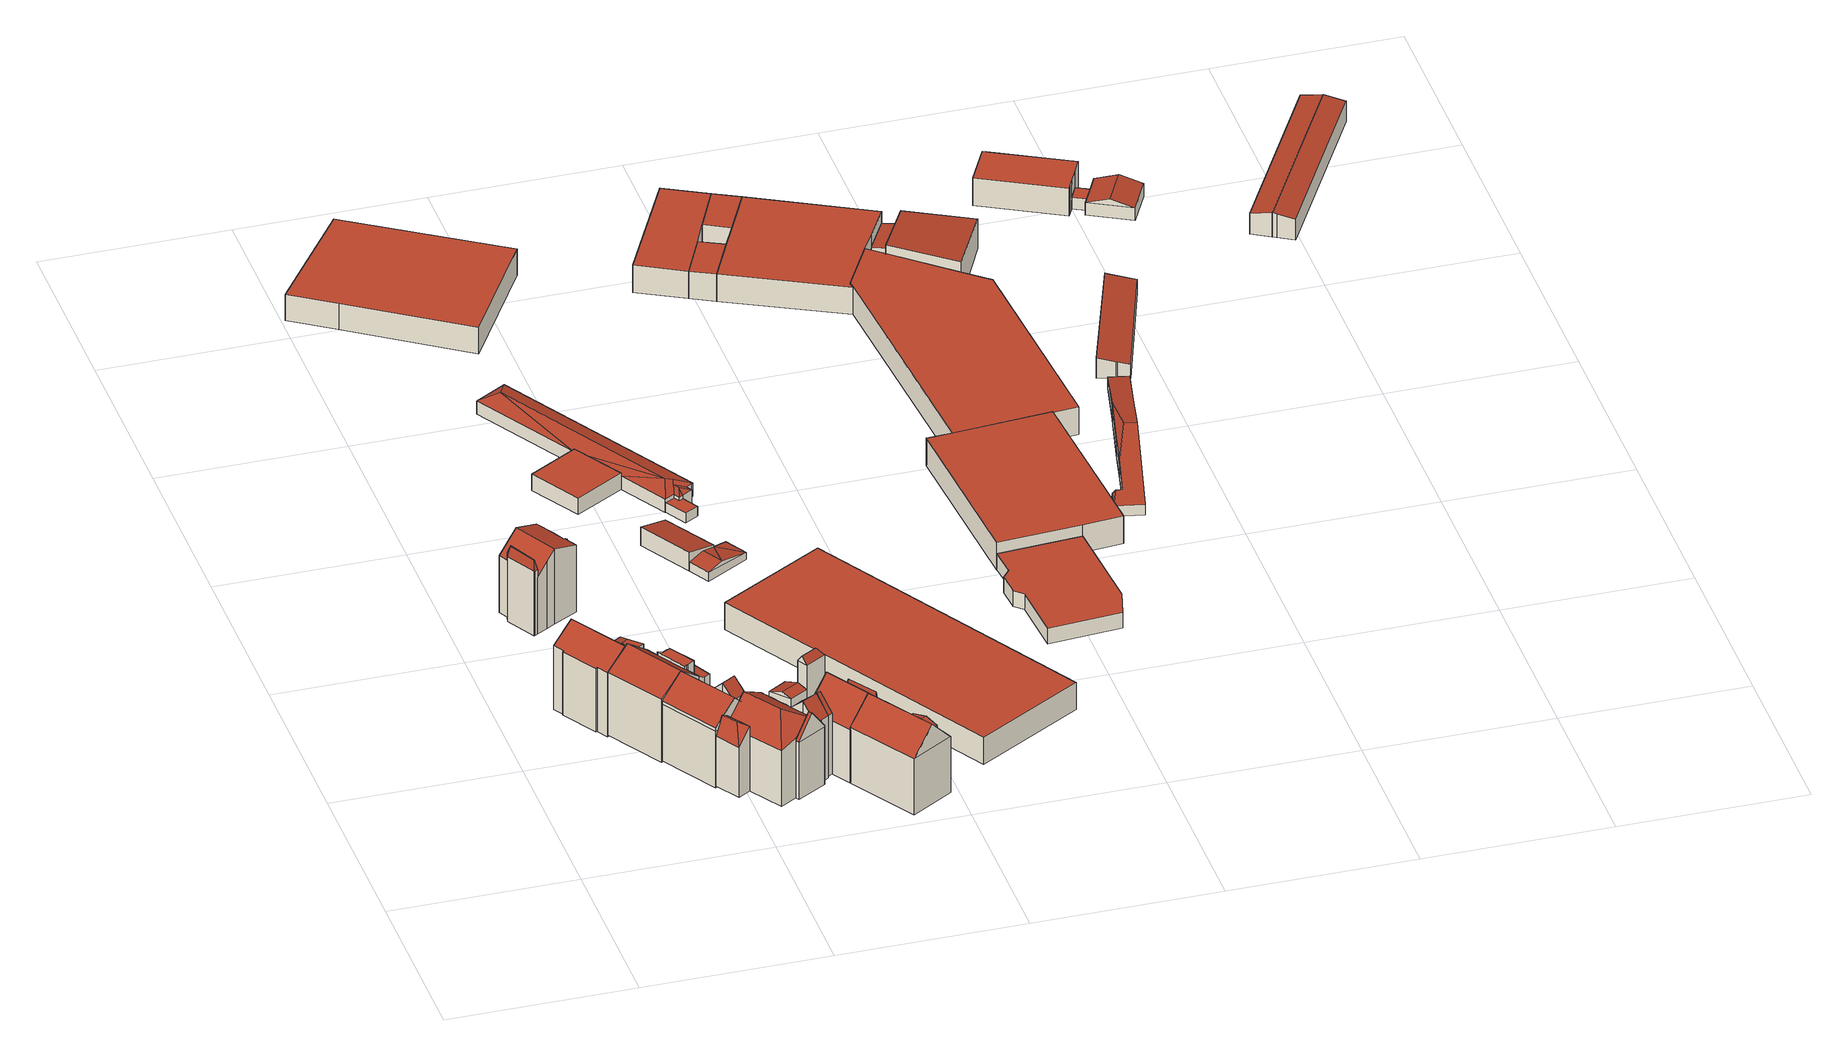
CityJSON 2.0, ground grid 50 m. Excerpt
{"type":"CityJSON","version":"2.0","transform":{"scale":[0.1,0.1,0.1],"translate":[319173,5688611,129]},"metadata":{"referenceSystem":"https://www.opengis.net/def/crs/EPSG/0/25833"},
"CityObjects":{
"building1":{"type":"Building","attributes":{"Gemeindeschluessel":14713000,"Geometrietyp2DReferenz":"3000","function":"31001_9998","roofType":"9999"},"children":["building1-1","building1-2"]},
"building1-1":{"type":"BuildingPart","attributes":{"Dachtyp_tdc":"tdcGableRoof","Dachneigung":43.99,"QualitaetDacherkennung":48,"Geometrietyp2DReferenz":"3000","roofType":"3100","measuredHeight":23.43},"parents":["building1"],"geometry":[{"type":"MultiSurface","lod":"2","boundaries":[[[0,1,2,3]],[[1,4,5,2]],[[4,6,7,5]],[[6,8,9,7]],[[8,10,11,9]],[[10,12,13,11]],[[12,14,15,13]],[[14,16,17,15]],[[16,18,19,17]],[[18,20,21,19]],[[20,22,23,21]],[[22,24,25,23]],[[24,26,27,25]],[[26,28,29,27]],[[28,30,31,29]],[[30,32,33,34,31]],[[26,24,22,20,18,16,14,12]],[[12,10,8,6,4,1,0,35,36,37,32,30,28,26]],[[34,38,39,3,2,5,7,9,11,13,15,17,19,21,23,25,27,29,31]],[[37,33,32]],[[36,38,34,33,37]],[[35,39,38,36]],[[0,3,39,35]]],"semantics":{"surfaces":[{"type":"WallSurface"},{"type":"RoofSurface"},{"type":"GroundSurface"},{"type":"ClosureSurface"}],"values":[0,0,0,0,0,0,0,0,0,0,0,0,0,0,0,0,1,1,2,0,3,3,3]}}]},
"building1-2":{"type":"BuildingPart","attributes":{"Dachtyp_tdc":"tdcHipAndGableRoof","Dachneigung":27.38,"QualitaetDacherkennung":12,"Geometrietyp2DReferenz":"3000","roofType":"5000","measuredHeight":17.69},"parents":["building1"],"geometry":[{"type":"MultiSurface","lod":"2","boundaries":[[[33,40,41,34]],[[40,42,43,41]],[[42,44,45,43]],[[44,46,47,45]],[[46,48,0,3,47]],[[46,44,49]],[[44,42,40,33,37,50,49]],[[50,51,48,46,49]],[[38,34,41,43,45,47,3,39]],[[37,36,50]],[[33,34,38,36,37]],[[35,0,48,51]],[[35,39,3,0]],[[36,35,51,50]],[[38,39,35,36]]],"semantics":{"surfaces":[{"type":"WallSurface"},{"type":"RoofSurface"},{"type":"GroundSurface"},{"type":"ClosureSurface"}],"values":[0,0,0,0,0,1,1,1,2,0,3,0,3,0,3]}}]},
"building2":{"type":"Building","attributes":{"Gemeindeschluessel":14713000,"Geometrietyp2DReferenz":"3000","function":"31001_9998","roofType":"9999"},"children":["building2-1","building2-2"]},
"building2-1":{"type":"BuildingPart","attributes":{"Dachtyp_tdc":"tdcPolyFlatRoof","Dachneigung":0,"QualitaetDacherkennung":78,"Geometrietyp2DReferenz":"3000","roofType":"1000","measuredHeight":19.48},"parents":["building2"],"geometry":[{"type":"MultiSurface","lod":"2","boundaries":[[[52,53,54,55,56]],[[53,57,58,54]],[[57,59,60,58]],[[59,61,62,60]],[[61,63,64,62]],[[63,65,66,64]],[[65,67,66]],[[68,65,63,61,59,57,53,52]],[[55,54,58,60,62,64,66,69]],[[70,67,65,68]],[[70,69,66,67]],[[56,70,68,52]],[[56,55,69,70]]],"semantics":{"surfaces":[{"type":"WallSurface"},{"type":"RoofSurface"},{"type":"GroundSurface"},{"type":"ClosureSurface"}],"values":[0,0,0,0,0,0,0,1,2,0,3,0,3]}}]},
"building2-2":{"type":"BuildingPart","attributes":{"Dachtyp_tdc":"tdcGableRoof","Dachneigung":35.49,"QualitaetDacherkennung":54,"Geometrietyp2DReferenz":"3000","roofType":"3100","measuredHeight":23.58},"parents":["building2"],"geometry":[{"type":"MultiSurface","lod":"2","boundaries":[[[71,56,55,72]],[[67,73,74,66]],[[73,75,76,74]],[[75,77,78,76]],[[77,79,80,78]],[[79,81,82,80]],[[81,83,84,82]],[[83,85,86,84]],[[85,87,88,86]],[[87,89,90,88]],[[89,91,92,90]],[[91,93,94,92]],[[93,95,96,94]],[[95,97,98,96]],[[97,71,72,98]],[[93,91,89,87]],[[87,85,83,81,79,77,75,73,67,70,56,71,97,95,93]],[[72,55,69,66,74,76,78,80,82,84,86,88,90,92,94,96,98]],[[69,55,56,70]],[[67,66,69,70]]],"semantics":{"surfaces":[{"type":"WallSurface"},{"type":"RoofSurface"},{"type":"GroundSurface"},{"type":"ClosureSurface"}],"values":[0,0,0,0,0,0,0,0,0,0,0,0,0,0,0,1,1,2,3,3]}}]},
"building3":{"type":"Building","attributes":{"Gemeindeschluessel":14713000,"Geometrietyp2DReferenz":"3000","function":"31001_9998","roofType":"9999"},"children":["building3-1","building3-2"]},
"building3-1":{"type":"BuildingPart","attributes":{"Dachtyp_tdc":"tdcGableRoof","Dachneigung":45.52,"QualitaetDacherkennung":81,"Geometrietyp2DReferenz":"3000","roofType":"3100","measuredHeight":19.75},"parents":["building3"],"geometry":[{"type":"MultiSurface","lod":"2","boundaries":[[[99,100,101,102]],[[100,103,104,101]],[[103,105,106,104]],[[105,107,108,106]],[[109,110,111,112]],[[110,99,102,111]],[[113,114,107,105,103,100]],[[100,99,110,109,115,113]],[[102,101,104,106,108,116,112,111]],[[117,114,113]],[[116,108,107,114,117]],[[115,117,113]],[[116,117,115,109,112]]],"semantics":{"surfaces":[{"type":"WallSurface"},{"type":"RoofSurface"},{"type":"GroundSurface"},{"type":"ClosureSurface"}],"values":[0,0,0,0,0,0,1,1,2,0,3,0,3]}}]},
"building3-2":{"type":"BuildingPart","attributes":{"Dachtyp_tdc":"tdcGableRoof","Dachneigung":43.58,"QualitaetDacherkennung":49,"Geometrietyp2DReferenz":"3000","roofType":"3100","measuredHeight":23.09},"parents":["building3"],"geometry":[{"type":"MultiSurface","lod":"2","boundaries":[[[118,119,120,121]],[[119,122,123,120]],[[122,124,112,123]],[[124,109,112]],[[125,108,107]],[[125,126,127,108]],[[126,128,129,127]],[[128,130,131,129]],[[130,132,133,131]],[[132,118,121,133]],[[134,135,136,137]],[[124,122,119,136,135,130,128,126,125]],[[124,125,114,117,115]],[[118,137,136,119]],[[132,134,137,118]],[[130,135,134,132]],[[121,120,123,112,116,108,127,129,131,133]],[[115,109,124]],[[107,114,125]],[[108,116,117,114,107]],[[116,112,109,115,117]]],"semantics":{"surfaces":[{"type":"WallSurface"},{"type":"RoofSurface"},{"type":"GroundSurface"},{"type":"ClosureSurface"}],"values":[0,0,0,0,0,0,0,0,0,0,1,1,0,0,0,0,2,0,0,3,3]}}]},
"building4":{"type":"Building","attributes":{"Gemeindeschluessel":14713000,"Geometrietyp2DReferenz":"3000","function":"31001_9998","roofType":"9999"},"children":["building4-1","building4-2","building4-3"]},
"building4-1":{"type":"BuildingPart","attributes":{"Dachtyp_tdc":"tdcGableRoof","Dachneigung":42.56,"QualitaetDacherkennung":24,"Geometrietyp2DReferenz":"3000","roofType":"3100","measuredHeight":22.21},"parents":["building4"],"geometry":[{"type":"MultiSurface","lod":"2","boundaries":[[[138,139,140,141]],[[139,142,143,140]],[[142,144,145,146,143]],[[147,148,149,150,151]],[[148,152,153,149]],[[152,154,155,153]],[[154,156,157,155]],[[156,158,159,157]],[[158,160,161,159]],[[160,162,163,161]],[[162,164,165,163]],[[160,158,156,154,152,148,147,144,142]],[[142,139,138,164,162,160]],[[141,140,143,146,166,150,149,153,155,157,159,161,163,165]],[[147,151,167,145,144]],[[167,166,146,145]],[[151,150,166,167]],[[141,165,164,138]]],"semantics":{"surfaces":[{"type":"WallSurface"},{"type":"RoofSurface"},{"type":"GroundSurface"},{"type":"ClosureSurface"}],"values":[0,0,0,0,0,0,0,0,0,0,0,1,1,2,0,3,3,3]}}]},
"building4-2":{"type":"BuildingPart","attributes":{"Dachtyp_tdc":"tdcFreeFormRoof","Dachneigung":79.11,"QualitaetDacherkennung":27,"Geometrietyp2DReferenz":"3000","roofType":"5000","measuredHeight":22.03},"parents":["building4"],"geometry":[{"type":"MultiSurface","lod":"2","boundaries":[[[168,169,170,165,164]],[[169,171,172,170]],[[171,173,174,172]],[[173,175,138,141,174]],[[171,169,168,176]],[[168,175,177,176]],[[175,173,177]],[[173,171,176,177]],[[165,170,172,174,141]],[[168,164,138,175]],[[164,165,141,138]]],"semantics":{"surfaces":[{"type":"WallSurface"},{"type":"RoofSurface"},{"type":"GroundSurface"},{"type":"ClosureSurface"}],"values":[0,0,0,0,1,1,1,1,2,0,3]}}]},
"building4-3":{"type":"BuildingPart","attributes":{"Dachtyp_tdc":"tdcFreeFormRoof","Dachneigung":19.41,"QualitaetDacherkennung":26,"Geometrietyp2DReferenz":"3000","roofType":"5000","measuredHeight":16.64},"parents":["building4"],"geometry":[{"type":"MultiSurface","lod":"2","boundaries":[[[145,178,179,146]],[[178,180,181,179]],[[180,182,183,181]],[[182,184,185,183]],[[184,186,187,185]],[[186,188,189,187]],[[188,190,191,189]],[[190,192,193,191]],[[192,151,150,193]],[[190,188,186,184,182,194]],[[182,180,178,145,167,194]],[[167,151,192,190,194]],[[166,146,179,181,183,185,187,189,191,193,150]],[[145,146,166,167]],[[166,150,151,167]]],"semantics":{"surfaces":[{"type":"WallSurface"},{"type":"RoofSurface"},{"type":"GroundSurface"},{"type":"ClosureSurface"}],"values":[0,0,0,0,0,0,0,0,0,1,1,1,2,3,3]}}]},
"building5":{"type":"Building","attributes":{"Gemeindeschluessel":14713000,"Geometrietyp2DReferenz":"3000","function":"31001_9998","roofType":"9999"},"children":["building5-1","building5-2","building5-3","building5-4"]},
"building5-1":{"type":"BuildingPart","attributes":{"Dachtyp_tdc":"tdcGableRoof","Dachneigung":41.04,"QualitaetDacherkennung":56,"Geometrietyp2DReferenz":"3000","roofType":"3100","measuredHeight":23.08},"parents":["building5"],"geometry":[{"type":"MultiSurface","lod":"2","boundaries":[[[195,196,197,198]],[[196,199,200,197]],[[199,201,202,200]],[[201,203,204,202]],[[203,205,206,204]],[[205,207,208,206]],[[207,209,210,211,208]],[[205,203,201,199,196,195,212,213]],[[213,214,215,216,217,209,207,205]],[[218,219,198,197,200,202,204,206,208,211]],[[216,220,217]],[[218,211,210,221]],[[221,210,220,216,215]],[[222,214,213]],[[219,218,221,215,214,222]],[[212,222,213]],[[219,222,212,195,198]],[[210,209,217,220]]],"semantics":{"surfaces":[{"type":"WallSurface"},{"type":"RoofSurface"},{"type":"GroundSurface"},{"type":"ClosureSurface"}],"values":[0,0,0,0,0,0,0,1,1,2,0,3,3,0,3,0,3,0]}}]},
"building5-2":{"type":"BuildingPart","attributes":{"Dachtyp_tdc":"tdcHipAndGableRoof","Dachneigung":65.69,"QualitaetDacherkennung":28,"Geometrietyp2DReferenz":"3000","roofType":"5000","measuredHeight":19.95},"parents":["building5"],"geometry":[{"type":"MultiSurface","lod":"2","boundaries":[[[223,224,225,226,227]],[[224,228,229,225]],[[228,230,231,232,229]],[[224,223,233]],[[230,228,234]],[[223,230,234,233]],[[228,224,233,234]],[[232,226,225,229]],[[223,227,231,230]],[[227,226,232,231]]],"semantics":{"surfaces":[{"type":"WallSurface"},{"type":"RoofSurface"},{"type":"GroundSurface"},{"type":"ClosureSurface"}],"values":[0,0,0,1,0,1,1,2,0,3]}}]},
"building5-3":{"type":"BuildingPart","attributes":{"Dachtyp_tdc":"tdcGableRoof","Dachneigung":52.5,"QualitaetDacherkennung":34,"Geometrietyp2DReferenz":"3000","roofType":"3100","measuredHeight":23.21},"parents":["building5"],"geometry":[{"type":"MultiSurface","lod":"2","boundaries":[[[210,235,236,211]],[[235,237,238,236]],[[237,239,240,238]],[[241,220,216,242,243,244]],[[239,245,243,242,246,247]],[[237,245,239]],[[235,244,243,245,237]],[[210,241,244,235]],[[220,241,210]],[[236,238,240,248,218,211]],[[247,248,240,239]],[[211,218,221,210]],[[218,248,247,221]],[[242,216,215,249,246]],[[215,216,220,210,221]],[[246,249,215,221,247]]],"semantics":{"surfaces":[{"type":"WallSurface"},{"type":"RoofSurface"},{"type":"GroundSurface"},{"type":"ClosureSurface"}],"values":[0,0,0,1,1,0,0,0,0,2,3,3,3,0,3,3]}}]},
"building5-4":{"type":"BuildingPart","attributes":{"Dachtyp_tdc":"tdcHipAndGableRoof","Dachneigung":47.43,"QualitaetDacherkennung":35,"Geometrietyp2DReferenz":"3000","roofType":"5000","measuredHeight":23.02},"parents":["building5"],"geometry":[{"type":"MultiSurface","lod":"2","boundaries":[[[250,251,252,253]],[[251,254,255,252]],[[254,256,257,255]],[[256,258,259,257]],[[258,260,261,259]],[[260,262,263,261]],[[262,264,265,263]],[[264,266,267,265]],[[266,268,195,198,267]],[[269,270,271,240,239]],[[270,227,226,271]],[[231,250,253,232]],[[270,269,272,246,249,273]],[[249,214,222,212,268,266,264,262,260,258,256,254,251,250,273]],[[250,231,227,270,273]],[[253,252,255,257,259,261,263,265,267,198,219,218,248,240,271,226,232]],[[212,195,268]],[[215,214,249]],[[218,219,222,214,215,221]],[[219,198,195,212,222]],[[272,247,246]],[[218,221,247,248]],[[247,221,215,249,246]],[[269,239,247,272]],[[239,240,248,247]],[[231,232,226,227]]],"semantics":{"surfaces":[{"type":"WallSurface"},{"type":"RoofSurface"},{"type":"GroundSurface"},{"type":"ClosureSurface"}],"values":[0,0,0,0,0,0,0,0,0,0,0,0,1,1,1,2,0,0,3,3,0,3,3,0,3,3]}}]},
"building6":{"type":"Building","attributes":{"Dachtyp_tdc":"tdcPolyFlatRoof","Gemeindeschluessel":14713000,"Dachneigung":4.61,"QualitaetDacherkennung":59,"Geometrietyp2DReferenz":"3000","function":"31001_9998","roofType":"2100","measuredHeight":6.13},"geometry":[{"type":"MultiSurface","lod":"2","boundaries":[[[274,275,276,277]],[[275,278,279,276]],[[278,280,281,279]],[[280,282,283,281]],[[282,284,285,283]],[[284,274,277,285]],[[284,282,280,278,275,274]],[[277,276,279,281,283,285]]],"semantics":{"surfaces":[{"type":"WallSurface"},{"type":"RoofSurface"},{"type":"GroundSurface"}],"values":[0,0,0,0,0,0,1,2]}}]},
"building7":{"type":"Building","attributes":{"Gemeindeschluessel":14713000,"Geometrietyp2DReferenz":"3000","function":"31001_9998","roofType":"9999"},"children":["building7-1","building7-2","building7-3"]},
"building7-1":{"type":"BuildingPart","attributes":{"Dachtyp_tdc":"tdcGableRoof","Dachneigung":49.04,"QualitaetDacherkennung":65,"Geometrietyp2DReferenz":"3000","roofType":"3100","measuredHeight":22.67},"parents":["building7"],"geometry":[{"type":"MultiSurface","lod":"2","boundaries":[[[207,286,287,288]],[[286,289,290,287]],[[289,291,292,293,290]],[[294,207,288,295,296]],[[294,297,298,207]],[[297,291,289,286,298]],[[291,297,294]],[[207,298,286]],[[288,287,290,293,295]],[[294,296,292,291]],[[296,295,293,292]]],"semantics":{"surfaces":[{"type":"WallSurface"},{"type":"RoofSurface"},{"type":"GroundSurface"},{"type":"ClosureSurface"}],"values":[0,0,0,0,1,1,0,0,2,0,3]}}]},
"building7-2":{"type":"BuildingPart","attributes":{"Dachtyp_tdc":"tdcFreeFormRoof","Dachneigung":83.27,"QualitaetDacherkennung":39,"Geometrietyp2DReferenz":"3000","roofType":"5000","measuredHeight":17.72},"parents":["building7"],"geometry":[{"type":"MultiSurface","lod":"2","boundaries":[[[299,300,301,302]],[[303,304,305,306]],[[303,307,308,304]],[[307,309,310,308]],[[309,299,302,310]],[[311,306,300,312,313]],[[312,300,299]],[[299,309,314,303,313,312]],[[303,311,313]],[[303,314,307]],[[307,314,309]],[[306,311,303]],[[302,301,305,304,308,310]],[[306,305,301,300]]],"semantics":{"surfaces":[{"type":"WallSurface"},{"type":"RoofSurface"},{"type":"GroundSurface"},{"type":"ClosureSurface"}],"values":[0,0,0,0,0,1,1,1,1,0,0,0,2,3]}}]},
"building7-3":{"type":"BuildingPart","attributes":{"Dachtyp_tdc":"tdcGableRoof","Dachneigung":48.58,"QualitaetDacherkennung":57,"Geometrietyp2DReferenz":"3000","roofType":"3100","measuredHeight":23.25},"parents":["building7"],"geometry":[{"type":"MultiSurface","lod":"2","boundaries":[[[315,316,317,318]],[[316,319,320,317]],[[319,321,322,320]],[[321,323,324,322]],[[323,306,305,324]],[[300,325,326,301]],[[325,327,328,326]],[[327,329,330,328]],[[329,331,332,330]],[[331,333,334,332]],[[333,335,336,334]],[[335,296,295,336]],[[292,337,338,293]],[[337,339,340,338]],[[339,341,342,340]],[[341,343,344,342]],[[343,345,346,344]],[[345,315,318,346]],[[341,339,337,292,296,335,333]],[[333,331,329,327,325,300,306,323,321,319,316,315,345,343,341]],[[318,317,320,322,324,305,301,326,328,330,332,334,336,295,293,338,340,342,344,346]],[[301,305,306,300]],[[292,293,295,296]]],"semantics":{"surfaces":[{"type":"WallSurface"},{"type":"RoofSurface"},{"type":"GroundSurface"},{"type":"ClosureSurface"}],"values":[0,0,0,0,0,0,0,0,0,0,0,0,0,0,0,0,0,0,1,1,2,3,3]}}]},
"building8":{"type":"Building","attributes":{"Gemeindeschluessel":14713000,"Geometrietyp2DReferenz":"3000","function":"31001_9998","roofType":"9999"},"children":["building8-1","building8-2"]},
"building8-1":{"type":"BuildingPart","attributes":{"Dachtyp_tdc":"tdcFreeFormRoof","Dachneigung":52.12,"QualitaetDacherkennung":4,"Geometrietyp2DReferenz":"3000","roofType":"5000","measuredHeight":15.51},"parents":["building8"],"geometry":[{"type":"MultiSurface","lod":"2","boundaries":[[[347,348,349,350,351,352]],[[348,353,354,349]],[[353,355,356,357,354]],[[358,359,355,353]],[[358,353,348]],[[359,358,348,347]],[[359,347,355]],[[350,349,354,357]],[[352,360,356,355,347]],[[350,357,356,351]],[[351,356,360,352]]],"semantics":{"surfaces":[{"type":"WallSurface"},{"type":"RoofSurface"},{"type":"GroundSurface"},{"type":"ClosureSurface"}],"values":[0,0,0,1,1,1,0,2,0,3,3]}}]},
"building8-2":{"type":"BuildingPart","attributes":{"Dachtyp_tdc":"tdcGableRoof","Dachneigung":22.31,"QualitaetDacherkennung":68,"Geometrietyp2DReferenz":"3000","roofType":"3100","measuredHeight":7.04},"parents":["building8"],"geometry":[{"type":"MultiSurface","lod":"2","boundaries":[[[356,361,362,357]],[[361,363,364,362]],[[363,365,366,364]],[[363,361,367]],[[361,356,360,367]],[[365,363,367,360,352]],[[357,362,364,366,350]],[[350,366,365,351]],[[357,350,351,356]],[[352,351,365]],[[356,351,352,360]]],"semantics":{"surfaces":[{"type":"WallSurface"},{"type":"RoofSurface"},{"type":"GroundSurface"},{"type":"ClosureSurface"}],"values":[0,0,0,0,1,1,2,0,3,0,3]}}]},
"building9":{"type":"Building","attributes":{"Gemeindeschluessel":14713000,"Geometrietyp2DReferenz":"3000","function":"31001_9998","roofType":"9999"},"children":["building9-1","building9-2"]},
"building9-1":{"type":"BuildingPart","attributes":{"Dachtyp_tdc":"tdcGableRoof","Dachneigung":14.59,"QualitaetDacherkennung":58,"Geometrietyp2DReferenz":"3000","roofType":"3100","measuredHeight":16.66},"parents":["building9"],"geometry":[{"type":"MultiSurface","lod":"2","boundaries":[[[368,369,370,371]],[[369,372,373,370]],[[372,374,375,373]],[[374,376,377,375]],[[376,378,379,377]],[[378,380,381,379]],[[382,383,384,385]],[[383,368,371,384]],[[386,387,380,378,376,374,372]],[[372,369,368,383,382,388,386]],[[371,370,373,375,377,379,381,389,385,384]],[[390,387,386]],[[389,381,380,387,390]],[[388,390,386]],[[389,390,388,382,385]]],"semantics":{"surfaces":[{"type":"WallSurface"},{"type":"RoofSurface"},{"type":"GroundSurface"},{"type":"ClosureSurface"}],"values":[0,0,0,0,0,0,0,0,1,1,2,0,3,0,3]}}]},
"building9-2":{"type":"BuildingPart","attributes":{"Dachtyp_tdc":"tdcFreeFormRoof","Dachneigung":46.15,"QualitaetDacherkennung":42,"Geometrietyp2DReferenz":"3000","roofType":"5000","measuredHeight":23.35},"parents":["building9"],"geometry":[{"type":"MultiSurface","lod":"2","boundaries":[[[391,392,393,332]],[[392,394,382,385,393]],[[395,381,380]],[[395,396,397,381]],[[396,398,399,397]],[[398,400,401,399]],[[400,402,403,401]],[[402,404,336,403]],[[404,391,332,336]],[[405,400,398,396,395,387,390,388,394,406,391,407]],[[407,404,402,405]],[[392,406,394]],[[391,406,392]],[[400,405,402]],[[404,407,391]],[[332,393,385,389,381,397,399,401,403,336]],[[388,382,394]],[[380,387,395]],[[381,389,390,387,380]],[[389,385,382,388,390]]],"semantics":{"surfaces":[{"type":"WallSurface"},{"type":"RoofSurface"},{"type":"GroundSurface"},{"type":"ClosureSurface"}],"values":[0,0,0,0,0,0,0,0,0,1,1,0,0,0,0,2,0,0,3,3]}}]},
"building10":{"type":"Building","attributes":{"Dachtyp_tdc":"tdcPolyFlatRoof","Gemeindeschluessel":14713000,"Dachneigung":0,"QualitaetDacherkennung":27,"Geometrietyp2DReferenz":"3000","function":"31001_2000","roofType":"1000","measuredHeight":4.76},"geometry":[{"type":"MultiSurface","lod":"2","boundaries":[[[408,409,410,411]],[[409,412,413,410]],[[412,414,415,413]],[[414,408,411,415]],[[414,412,409,408]],[[411,410,413,415]]],"semantics":{"surfaces":[{"type":"WallSurface"},{"type":"RoofSurface"},{"type":"GroundSurface"}],"values":[0,0,0,0,1,2]}}]},
"building11":{"type":"Building","attributes":{"Dachtyp_tdc":"tdcPolyFlatRoof","Gemeindeschluessel":14713000,"Dachneigung":13.41,"QualitaetDacherkennung":83,"Geometrietyp2DReferenz":"3000","function":"31001_2000","roofType":"2100","measuredHeight":5.49},"geometry":[{"type":"MultiSurface","lod":"2","boundaries":[[[416,417,418,419]],[[417,420,421,418]],[[420,422,423,421]],[[422,416,419,423]],[[422,420,417,416]],[[419,418,421,423]]],"semantics":{"surfaces":[{"type":"WallSurface"},{"type":"RoofSurface"},{"type":"GroundSurface"}],"values":[0,0,0,0,1,2]}}]},
"building12":{"type":"Building","attributes":{"Dachtyp_tdc":"tdcPolyFlatRoof","Gemeindeschluessel":14713000,"Dachneigung":0,"QualitaetDacherkennung":25,"Geometrietyp2DReferenz":"3000","function":"31001_2000","roofType":"1000","measuredHeight":7.7},"geometry":[{"type":"MultiSurface","lod":"2","boundaries":[[[424,425,426,427]],[[425,428,429,426]],[[428,430,431,429]],[[430,432,433,431]],[[432,424,427,433]],[[432,430,428,425,424]],[[427,426,429,431,433]]],"semantics":{"surfaces":[{"type":"WallSurface"},{"type":"RoofSurface"},{"type":"GroundSurface"}],"values":[0,0,0,0,0,1,2]}}]},
"building13":{"type":"Building","attributes":{"Dachtyp_tdc":"tdcFreeFormRoof","Gemeindeschluessel":14713000,"Dachneigung":18.23,"QualitaetDacherkennung":90,"Geometrietyp2DReferenz":"3000","function":"31001_2000","roofType":"5000","measuredHeight":5.5},"geometry":[{"type":"MultiSurface","lod":"2","boundaries":[[[434,435,436,437]],[[435,438,439,436]],[[438,440,441,439]],[[440,442,411,441]],[[442,443,415,411]],[[443,444,445,415]],[[444,446,447,445]],[[446,448,449,447]],[[448,450,451,449]],[[450,452,453,451]],[[452,454,455,453]],[[454,434,437,455]],[[456,457,458,452,450]],[[456,450,448]],[[459,460,457,456,448,446]],[[459,446,444]],[[460,442,440]],[[460,443,442]],[[459,443,460]],[[443,459,444]],[[457,460,440,438]],[[461,458,457,438,435]],[[461,434,454]],[[434,461,435]],[[458,461,454,452]],[[437,436,439,441,411,415,445,447,449,451,453,455]]],"semantics":{"surfaces":[{"type":"WallSurface"},{"type":"RoofSurface"},{"type":"GroundSurface"}],"values":[0,0,0,0,0,0,0,0,0,0,0,0,1,1,1,1,1,1,1,1,1,1,1,1,1,2]}}]},
"building14":{"type":"Building","attributes":{"Dachtyp_tdc":"tdcFreeFormRoof","Gemeindeschluessel":14713000,"Dachneigung":10.91,"QualitaetDacherkennung":28,"Geometrietyp2DReferenz":"3000","function":"31001_2000","roofType":"5000","measuredHeight":3.71},"geometry":[{"type":"MultiSurface","lod":"2","boundaries":[[[462,463,464,465]],[[463,466,418,464]],[[466,467,419,418]],[[467,468,469,419]],[[468,462,465,469]],[[463,470,471,466]],[[467,462,468]],[[467,470,462]],[[470,467,471]],[[467,466,471]],[[463,462,470]],[[465,464,418,419,469]]],"semantics":{"surfaces":[{"type":"WallSurface"},{"type":"RoofSurface"},{"type":"GroundSurface"}],"values":[0,0,0,0,0,1,1,1,1,0,0,2]}}]},
"building15":{"type":"Building","attributes":{"Dachtyp_tdc":"tdcPolyFlatRoof","Gemeindeschluessel":14713000,"Dachneigung":0,"QualitaetDacherkennung":76,"Geometrietyp2DReferenz":"3000","function":"31001_2000","roofType":"1000","measuredHeight":2.85},"geometry":[{"type":"MultiSurface","lod":"2","boundaries":[[[472,473,474,475]],[[473,476,477,474]],[[476,478,479,477]],[[478,480,481,479]],[[480,482,483,481]],[[482,472,475,483]],[[482,480,478,476,473,472]],[[475,474,477,479,481,483]]],"semantics":{"surfaces":[{"type":"WallSurface"},{"type":"RoofSurface"},{"type":"GroundSurface"}],"values":[0,0,0,0,0,0,1,2]}}]},
"building16":{"type":"Building","attributes":{"Dachtyp_tdc":"tdcPolyFlatRoof","Gemeindeschluessel":14713000,"Dachneigung":0,"QualitaetDacherkennung":52,"Geometrietyp2DReferenz":"3000","function":"31001_2000","roofType":"1000","measuredHeight":7.83},"geometry":[{"type":"MultiSurface","lod":"2","boundaries":[[[484,485,486,487]],[[485,488,489,486]],[[488,490,491,489]],[[490,484,487,491]],[[490,488,485,484]],[[487,486,489,491]]],"semantics":{"surfaces":[{"type":"WallSurface"},{"type":"RoofSurface"},{"type":"GroundSurface"}],"values":[0,0,0,0,1,2]}}]},
"building17":{"type":"Building","attributes":{"Dachtyp_tdc":"tdcPolyFlatRoof","Gemeindeschluessel":14713000,"Dachneigung":0,"QualitaetDacherkennung":61,"Geometrietyp2DReferenz":"3000","function":"31001_2000","roofType":"1000","measuredHeight":4.61},"geometry":[{"type":"MultiSurface","lod":"2","boundaries":[[[492,493,494,495]],[[493,496,497,494]],[[496,498,499,497]],[[498,500,501,499]],[[500,502,503,501]],[[502,504,505,503]],[[504,506,507,505]],[[506,508,509,507]],[[508,492,495,509]],[[508,506,504,502,500,498,496,493,492]],[[495,494,497,499,501,503,505,507,509]]],"semantics":{"surfaces":[{"type":"WallSurface"},{"type":"RoofSurface"},{"type":"GroundSurface"}],"values":[0,0,0,0,0,0,0,0,0,1,2]}}]},
"building18":{"type":"Building","attributes":{"Gemeindeschluessel":14713000,"Geometrietyp2DReferenz":"3000","function":"31001_2000","roofType":"9999"},"children":["building18-1","building18-2","building18-3"]},
"building18-1":{"type":"BuildingPart","attributes":{"Dachtyp_tdc":"tdcPolyFlatRoof","Dachneigung":0,"QualitaetDacherkennung":85,"Geometrietyp2DReferenz":"3000","roofType":"1000","measuredHeight":8.01},"parents":["building18"],"geometry":[{"type":"MultiSurface","lod":"2","boundaries":[[[510,511,512,513]],[[511,514,515,512]],[[516,510,513,517]],[[516,514,511,510]],[[513,512,515,517]],[[517,515,514,516]]],"semantics":{"surfaces":[{"type":"WallSurface"},{"type":"RoofSurface"},{"type":"GroundSurface"},{"type":"ClosureSurface"}],"values":[0,0,0,1,2,3]}}]},
"building18-2":{"type":"BuildingPart","attributes":{"Dachtyp_tdc":"tdcPolyFlatRoof","Dachneigung":0,"QualitaetDacherkennung":76,"Geometrietyp2DReferenz":"3000","roofType":"1000","measuredHeight":7.96},"parents":["building18"],"geometry":[{"type":"MultiSurface","lod":"2","boundaries":[[[518,519,520,521]],[[519,522,523,520]],[[522,524,525,523]],[[524,522,519,518]],[[521,520,523,525]],[[521,525,524,518]]],"semantics":{"surfaces":[{"type":"WallSurface"},{"type":"RoofSurface"},{"type":"GroundSurface"},{"type":"ClosureSurface"}],"values":[0,0,0,1,2,3]}}]},
"building18-3":{"type":"BuildingPart","attributes":{"Dachtyp_tdc":"tdcPolyFlatRoof","Dachneigung":0,"QualitaetDacherkennung":86,"Geometrietyp2DReferenz":"3000","roofType":"1000","measuredHeight":8.03},"parents":["building18"],"geometry":[{"type":"MultiSurface","lod":"2","boundaries":[[[526,527,525,524]],[[526,528,529,527]],[[528,516,517,529]],[[518,521,515,514]],[[518,514,516,528,526,524]],[[525,527,529,517,515,521]],[[514,515,517,516]],[[524,525,521,518]]],"semantics":{"surfaces":[{"type":"WallSurface"},{"type":"RoofSurface"},{"type":"GroundSurface"},{"type":"ClosureSurface"}],"values":[0,0,0,0,1,2,3,3]}}]},
"building19":{"type":"Building","attributes":{"Gemeindeschluessel":14713000,"Geometrietyp2DReferenz":"3000","function":"31001_2000","roofType":"9999"},"children":["building19-1","building19-2"]},
"building19-1":{"type":"BuildingPart","attributes":{"Dachtyp_tdc":"tdcPolyFlatRoof","Dachneigung":0,"QualitaetDacherkennung":57,"Geometrietyp2DReferenz":"3000","roofType":"1000","measuredHeight":8.07},"parents":["building19"],"geometry":[{"type":"MultiSurface","lod":"2","boundaries":[[[530,531,532,533]],[[531,534,535,532]],[[534,536,537,535]],[[536,538,539,537]],[[538,540,541,539]],[[542,543,544,545]],[[542,546,547,543]],[[546,530,533,547]],[[546,542,545,548,540,538,536,534,531,530]],[[533,532,535,537,539,541,549,544,543,547]],[[548,549,541,540]],[[545,544,549,548]]],"semantics":{"surfaces":[{"type":"WallSurface"},{"type":"RoofSurface"},{"type":"GroundSurface"},{"type":"ClosureSurface"}],"values":[0,0,0,0,0,0,0,0,1,2,3,3]}}]},
"building19-2":{"type":"BuildingPart","attributes":{"Dachtyp_tdc":"tdcPolyFlatRoof","Dachneigung":0,"QualitaetDacherkennung":53,"Geometrietyp2DReferenz":"3000","roofType":"1000","measuredHeight":8.07},"parents":["building19"],"geometry":[{"type":"MultiSurface","lod":"2","boundaries":[[[550,545,544,551]],[[540,552,553,541]],[[552,554,555,553]],[[554,556,557,555]],[[556,558,559,557]],[[558,550,551,559]],[[558,556,554,552,540,548,545,550]],[[551,544,549,541,553,555,557,559]],[[549,544,545,548]],[[541,549,548,540]]],"semantics":{"surfaces":[{"type":"WallSurface"},{"type":"RoofSurface"},{"type":"GroundSurface"},{"type":"ClosureSurface"}],"values":[0,0,0,0,0,0,1,2,3,3]}}]},
"building20":{"type":"Building","attributes":{"Gemeindeschluessel":14713000,"Geometrietyp2DReferenz":"3000","function":"31001_2000","roofType":"9999"},"children":["building20-1","building20-2","building20-3"]},
"building20-1":{"type":"BuildingPart","attributes":{"Dachtyp_tdc":"tdcPolyFlatRoof","Dachneigung":5.14,"QualitaetDacherkennung":63,"Geometrietyp2DReferenz":"3000","roofType":"2100","measuredHeight":4.94},"parents":["building20"],"geometry":[{"type":"MultiSurface","lod":"2","boundaries":[[[560,561,562,563]],[[564,565,566,567]],[[565,564,561,560]],[[563,562,567,566]],[[567,562,561,564]],[[563,566,565,560]]],"semantics":{"surfaces":[{"type":"WallSurface"},{"type":"RoofSurface"},{"type":"GroundSurface"},{"type":"ClosureSurface"}],"values":[0,0,1,2,3,3]}}]},
"building20-2":{"type":"BuildingPart","attributes":{"Dachtyp_tdc":"tdcPolyFlatRoof","Dachneigung":5.63,"QualitaetDacherkennung":58,"Geometrietyp2DReferenz":"3000","roofType":"2100","measuredHeight":10.98},"parents":["building20"],"geometry":[{"type":"MultiSurface","lod":"2","boundaries":[[[568,569,535,570]],[[569,571,532,535]],[[571,572,560,563,532]],[[573,568,570,566,565]],[[573,572,571,569,568]],[[570,535,532,563,566]],[[573,565,560,572]],[[565,566,563,560]]],"semantics":{"surfaces":[{"type":"WallSurface"},{"type":"RoofSurface"},{"type":"GroundSurface"},{"type":"ClosureSurface"}],"values":[0,0,0,0,1,2,0,3]}}]},
"building20-3":{"type":"BuildingPart","attributes":{"Dachtyp_tdc":"tdcPolyFlatRoof","Dachneigung":0,"QualitaetDacherkennung":83,"Geometrietyp2DReferenz":"3000","roofType":"1000","measuredHeight":8},"parents":["building20"],"geometry":[{"type":"MultiSurface","lod":"2","boundaries":[[[574,575,533,562,561]],[[575,576,547,533]],[[576,577,543,547]],[[577,522,523,543]],[[522,519,520,523]],[[519,511,512,520]],[[511,510,513,512]],[[510,578,564,567,513]],[[510,511,519,522,577,576,575,574,578]],[[567,562,533,547,543,523,520,512,513]],[[561,564,578,574]],[[561,562,567,564]]],"semantics":{"surfaces":[{"type":"WallSurface"},{"type":"RoofSurface"},{"type":"GroundSurface"},{"type":"ClosureSurface"}],"values":[0,0,0,0,0,0,0,0,1,2,0,3]}}]},
"building21":{"type":"Building","attributes":{"Dachtyp_tdc":"tdcFreeFormRoof","Gemeindeschluessel":14713000,"Dachneigung":10,"QualitaetDacherkennung":24,"Geometrietyp2DReferenz":"3000","function":"31001_2000","roofType":"5000","measuredHeight":8.05},"geometry":[{"type":"MultiSurface","lod":"2","boundaries":[[[579,580,581,582]],[[580,583,584,581]],[[583,585,586,584]],[[585,587,588,586]],[[587,589,590,588]],[[589,591,592,590]],[[591,593,594,592]],[[593,595,596,594]],[[595,597,598,596]],[[597,599,600,598]],[[599,601,602,600]],[[601,603,604,602]],[[603,605,606,604]],[[605,607,608,606]],[[607,579,582,608]],[[580,609,610]],[[611,612,613,614]],[[615,616,613,612,617,618,610,609,579,607]],[[619,620,621,622,623,614,613,616,624]],[[601,619,624,603]],[[603,624,616,615,605]],[[591,614,623,593]],[[593,623,622,595]],[[595,622,621,597]],[[597,621,620,599]],[[599,620,619,601]],[[583,610,618,585]],[[585,618,617,587]],[[587,617,612,611,589]],[[605,615,607]],[[589,611,614,591]],[[580,610,583]],[[579,609,580]],[[582,581,584,586,588,590,592,594,596,598,600,602,604,606,608]]],"semantics":{"surfaces":[{"type":"WallSurface"},{"type":"RoofSurface"},{"type":"GroundSurface"}],"values":[0,0,0,0,0,0,0,0,0,0,0,0,0,0,0,1,1,1,1,0,0,0,0,0,0,0,0,0,0,0,0,0,0,2]}}]},
"building22":{"type":"Building","attributes":{"Dachtyp_tdc":"tdcPolyFlatRoof","Gemeindeschluessel":14713000,"Dachneigung":12.55,"QualitaetDacherkennung":58,"Geometrietyp2DReferenz":"3000","function":"31001_2000","roofType":"2100","measuredHeight":6.01},"geometry":[{"type":"MultiSurface","lod":"2","boundaries":[[[625,626,627,628]],[[626,629,630,627]],[[629,631,632,630]],[[631,633,634,632]],[[633,635,636,634]],[[635,625,628,636]],[[635,633,631,629,626,625]],[[628,627,630,632,634,636]]],"semantics":{"surfaces":[{"type":"WallSurface"},{"type":"RoofSurface"},{"type":"GroundSurface"}],"values":[0,0,0,0,0,0,1,2]}}]},
"building23":{"type":"Building","attributes":{"Gemeindeschluessel":14713000,"Geometrietyp2DReferenz":"3000","function":"31001_2000","roofType":"9999"},"children":["building23-1","building23-2"]},
"building23-1":{"type":"BuildingPart","attributes":{"Dachtyp_tdc":"tdcPolyFlatRoof","Dachneigung":0,"QualitaetDacherkennung":57,"Geometrietyp2DReferenz":"3000","roofType":"1000","measuredHeight":3.39},"parents":["building23"],"geometry":[{"type":"MultiSurface","lod":"2","boundaries":[[[637,638,639,640]],[[638,641,642,639]],[[641,643,644,642]],[[643,641,638,637]],[[640,639,642,644]],[[640,644,643,637]]],"semantics":{"surfaces":[{"type":"WallSurface"},{"type":"RoofSurface"},{"type":"GroundSurface"},{"type":"ClosureSurface"}],"values":[0,0,0,1,2,3]}}]},
"building23-2":{"type":"BuildingPart","attributes":{"Dachtyp_tdc":"tdcPolyFlatRoof","Dachneigung":0,"QualitaetDacherkennung":48,"Geometrietyp2DReferenz":"3000","roofType":"1000","measuredHeight":8.2},"parents":["building23"],"geometry":[{"type":"MultiSurface","lod":"2","boundaries":[[[645,644,643]],[[645,646,647,644]],[[646,648,649,647]],[[648,650,651,649]],[[650,652,653,651]],[[652,654,655,653]],[[654,656,657,655]],[[656,658,640,657]],[[658,637,640]],[[656,654,652,650,648,646,645,658]],[[644,647,649,651,653,655,657,640]],[[643,637,658,645]],[[643,644,640,637]]],"semantics":{"surfaces":[{"type":"WallSurface"},{"type":"RoofSurface"},{"type":"GroundSurface"},{"type":"ClosureSurface"}],"values":[0,0,0,0,0,0,0,0,0,1,2,0,3]}}]},
"building24":{"type":"Building","attributes":{"Dachtyp_tdc":"tdcFreeFormRoof","Gemeindeschluessel":14713000,"Dachneigung":16.01,"QualitaetDacherkennung":84,"Geometrietyp2DReferenz":"3000","function":"31001_2000","roofType":"5000","measuredHeight":5.56},"geometry":[{"type":"MultiSurface","lod":"2","boundaries":[[[659,660,661,662]],[[660,663,664,661]],[[663,665,666,664]],[[665,667,668,666]],[[667,669,670,668]],[[669,671,672,670]],[[671,659,662,672]],[[671,669,667,673,674]],[[674,673,665,663,660,659]],[[667,665,673]],[[659,671,674]],[[662,661,664,666,668,670,672]]],"semantics":{"surfaces":[{"type":"WallSurface"},{"type":"RoofSurface"},{"type":"GroundSurface"}],"values":[0,0,0,0,0,0,0,1,1,0,0,2]}}]},
"building25":{"type":"Building","attributes":{"Dachtyp_tdc":"tdcGableRoof","Gemeindeschluessel":14713000,"Dachneigung":11.04,"QualitaetDacherkennung":92,"Geometrietyp2DReferenz":"3000","function":"31001_2000","roofType":"3100","measuredHeight":7.22},"geometry":[{"type":"MultiSurface","lod":"2","boundaries":[[[675,676,677,678]],[[676,679,680,677]],[[679,681,682,680]],[[681,683,684,682]],[[683,685,686,684]],[[685,687,688,686]],[[687,689,690,688]],[[689,675,678,690]],[[685,683,681,679,676]],[[676,675,689,687,685]],[[678,677,680,682,684,686,688,690]]],"semantics":{"surfaces":[{"type":"WallSurface"},{"type":"RoofSurface"},{"type":"GroundSurface"}],"values":[0,0,0,0,0,0,0,0,1,1,2]}}]}
},
"vertices":[
[342,685,174],[336,677,183],[336,677,16],[342,685,16],[347,659,183],[347,659,16],[352,650,183],[352,650,16],[354,648,183],[354,648,16],[355,646,183],[355,646,16],[295,610,251],[295,610,16],[240,576,204],[240,576,16],[222,606,204],[222,606,16],[219,604,202],[219,604,16],[162,699,202],[162,699,16],[165,701,204],[165,701,16],[147,730,204],[147,730,16],[202,763,251],[202,763,16],[262,799,183],[262,799,16],[291,750,184],[291,750,16],[292,750,183],[292,750,168],[292,750,16],[334,680,183],[317,709,183],[306,726,183],[317,709,16],[334,680,16],
[303,752,171],[303,752,16],[309,756,171],[309,756,16],[329,768,171],[329,768,16],[369,702,185],[369,702,16],[342,685,185],[334,720,193],[317,709,193],[334,680,185],
[378,614,215],[391,610,215],[391,610,21],[378,614,21],[378,614,207],[402,616,215],[402,616,21],[412,622,215],[412,622,21],[454,552,215],[454,552,21],[435,541,215],[435,541,21],[431,538,215],[431,538,21],[431,538,202],[425,534,215],[425,534,21],[425,534,207],
[361,643,207],[361,643,21],[429,528,207],[429,528,21],[446,500,207],[446,500,21],[450,502,204],[450,502,21],[452,498,204],[452,498,21],[463,504,195],[463,504,21],[465,502,195],[465,502,21],[449,492,208],[449,492,21],[393,458,256],[393,458,21],[333,422,207],[333,422,21],[240,576,206],[240,576,21],[300,612,256],[300,612,21],[355,646,209],[355,646,21],[358,648,207],[358,648,21],
[507,479,186],[526,447,224],[526,447,27],[507,479,27],[545,417,188],[545,417,27],[519,401,188],[519,401,27],[511,391,183],[511,391,27],[468,462,180],[481,464,186],[481,464,27],[468,462,27],[490,425,224],[506,399,193],[474,452,193],[490,425,27],[490,425,193],
[333,422,193],[449,492,193],[449,492,27],[333,422,27],[463,470,193],[463,470,27],[468,462,193],[511,391,193],[531,358,193],[531,358,27],[541,342,193],[541,342,27],[543,339,193],[543,339,27],[425,268,193],[425,268,27],[425,268,204],[484,304,258],[391,457,258],[333,422,204],
[158,1165,176],[145,1190,177],[145,1190,9],[158,1165,9],[197,1219,231],[197,1219,9],[259,1253,208],[259,1253,157],[259,1253,9],[288,1202,208],[305,1172,207],[305,1172,9],[288,1202,9],[288,1202,168],[310,1176,205],[310,1176,9],[313,1171,205],[313,1171,9],[310,1168,207],[310,1168,9],[327,1138,206],[327,1138,9],[261,1101,231],[261,1101,9],[237,1088,206],[237,1088,9],[208,1071,175],[208,1071,9],[278,1221,9],[278,1221,176],
[208,1071,198],[200,1067,198],[200,1067,9],[198,1066,198],[198,1066,9],[154,1146,198],[154,1146,9],[158,1165,198],[200,1074,227],[161,1147,230],
[266,1257,157],[266,1257,9],[274,1242,165],[274,1242,9],[300,1256,166],[300,1256,9],[301,1257,165],[301,1257,9],[307,1247,165],[307,1247,9],[320,1223,166],[320,1223,9],[324,1215,166],[324,1215,9],[303,1202,166],[303,1202,9],[295,1231,176],
[614,272,222],[621,276,222],[621,276,32],[614,272,32],[653,296,222],[653,296,32],[655,297,222],[655,297,32],[658,293,226],[658,293,32],[680,257,263],[680,257,32],[700,223,216],[700,223,32],[678,209,216],[678,209,201],[678,209,32],[618,266,229],[639,233,263],[654,208,229],[660,199,217],[670,205,217],[678,209,217],[660,199,32],[639,233,32],[678,209,205],[660,199,201],[639,233,229],
[499,224,222],[465,203,179],[465,203,32],[499,224,32],[499,224,194],[425,268,180],[425,268,32],[458,288,222],[458,288,194],[458,288,32],[471,238,231],[445,280,231],
[683,199,201],[683,199,32],[604,152,201],[604,152,32],[598,161,201],[598,161,32],[678,209,206],[639,186,264],[645,176,264],[683,199,206],[604,152,202],[604,165,211],[598,162,201],[598,162,32],[660,199,229],
[512,320,262],[543,339,242],[543,339,32],[512,320,32],[565,352,228],[565,352,32],[567,353,227],[567,353,32],[570,348,227],[570,348,32],[568,347,228],[568,347,32],[586,318,229],[586,318,32],[599,297,229],[599,297,32],[607,284,229],[607,284,32],[614,272,229],[598,161,208],[555,136,195],[555,136,32],[598,162,209],[576,218,262],
[464,638,79],[432,692,84],[432,692,23],[464,638,23],[457,707,84],[457,707,23],[491,728,84],[491,728,23],[500,733,84],[500,733,23],[532,680,79],[532,680,23],
[658,293,218],[658,293,37],[700,223,37],[660,295,218],[660,295,37],[669,300,218],[669,300,194],[669,300,37],[712,230,216],[712,230,37],[712,230,194],[691,265,263],[679,258,263],
[847,292,186],[842,288,186],[842,288,37],[847,292,37],[796,376,186],[796,376,37],[791,372,37],[791,372,186],[830,319,186],[830,319,37],[846,294,186],[846,294,37],[791,372,188],[843,293,214],[795,371,212],[830,319,187],
[762,357,222],[763,355,222],[763,355,37],[762,357,37],[764,356,221],[764,356,37],[775,362,207],[775,362,37],[781,366,198],[781,366,37],[862,254,186],[862,254,37],[870,260,175],[870,260,37],[872,257,174],[872,257,37],[855,247,197],[855,247,37],[801,214,269],[801,214,37],[743,179,194],[743,179,37],[701,318,235],[701,318,37],[727,334,268],[727,334,37],[728,334,269],[728,334,37],[736,339,258],[736,339,37],[735,341,258],[735,341,37],
[719,553,165],[774,585,165],[774,585,31],[719,553,31],[719,553,90],[719,553,100],[790,557,165],[790,557,31],[735,525,165],[735,525,94],[735,525,31],[769,563,186],[727,539,186],[720,551,101],
[686,496,94],[686,496,31],[648,560,83],[648,560,31],[698,589,84],[698,589,31],[671,522,101],
[905,203,193],[912,207,193],[912,207,37],[905,203,37],[935,171,204],[935,171,37],[954,139,193],[954,139,37],[944,132,193],[944,132,37],[941,130,193],[941,130,37],[935,119,191],[935,119,37],[885,198,191],[897,198,193],[897,198,37],[885,198,37],[912,156,204],[916,150,202],[907,163,202],[912,156,37],[912,156,202],
[855,247,202],[884,198,202],[884,198,37],[885,198,202],[935,119,202],[938,114,202],[938,114,37],[964,73,202],[964,73,37],[967,69,202],[967,69,37],[853,0,202],[853,0,37],[743,179,202],[910,35,271],[884,198,203],[799,213,270],
[587,1625,58],[454,1548,58],[454,1548,10],[587,1625,10],[375,1684,58],[375,1684,10],[507,1761,58],[507,1761,10],
[719,1274,45],[643,1230,66],[643,1230,11],[719,1274,11],[561,1372,66],[561,1372,11],[637,1415,45],[637,1415,11],
[120,2486,97],[6,2563,97],[6,2563,20],[120,2486,20],[215,2849,97],[215,2849,20],[608,2594,97],[608,2594,20],[419,2286,97],[419,2286,20],
[707,1501,49],[696,1495,49],[696,1495,10],[707,1501,10],[687,1510,49],[687,1510,10],[661,1496,49],[661,1496,10],[587,1625,49],[507,1761,49],[342,2046,49],[342,2046,10],[427,2096,49],[427,2096,10],[746,1546,49],[746,1546,10],[742,1542,49],[742,1542,10],[727,1533,49],[727,1533,10],[735,1517,49],[735,1517,10],[739,1547,51],[699,1557,61],[695,1541,57],[402,2041,65],[679,1563,65],[704,1526,57],
[791,1238,33],[676,1172,38],[676,1172,11],[791,1238,11],[643,1230,38],[719,1274,41],[757,1297,33],[757,1297,11],[718,1196,48],[685,1254,48],
[695,1436,40],[661,1496,40],[661,1496,11],[695,1436,11],[687,1510,40],[687,1510,11],[696,1495,40],[696,1495,11],[707,1501,40],[707,1501,11],[732,1457,40],[732,1457,11],
[652,956,91],[940,1123,91],[940,1123,12],[652,956,12],[1378,370,91],[1378,370,12],[1091,202,91],[1091,202,12],
[1393,667,59],[1383,829,59],[1383,829,13],[1393,667,13],[1359,850,59],[1359,850,13],[1354,915,59],[1354,915,13],[1375,940,59],[1375,940,13],[1368,1019,59],[1368,1019,13],[1592,1034,59],[1592,1034,13],[1611,760,59],[1611,760,13],[1590,681,59],[1590,681,13],
[1206,2666,91],[1142,2540,91],[1142,2540,11],[1206,2666,11],[1077,2576,91],[1077,2576,11],[1137,2701,91],[1137,2701,11],
[1045,2508,91],[1109,2476,91],[1109,2476,11],[1045,2508,11],[1048,2355,91],[1048,2355,11],[986,2387,91],[986,2387,11],
[862,2452,91],[862,2452,11],[1023,2760,91],[1023,2760,11],
[1429,2360,92],[1472,2324,92],[1472,2324,11],[1429,2360,11],[1625,2192,92],[1625,2192,11],[1690,2137,92],[1690,2137,11],[1732,1537,92],[1732,1537,11],[1665,1532,92],[1665,1532,11],[1352,2203,92],[1352,2203,11],[1401,1516,11],[1401,1516,92],[1350,2222,92],[1350,2222,11],[1665,1536,92],[1665,1536,11],
[1334,1511,92],[1334,1511,11],[1691,1167,92],[1691,1167,11],[1699,1042,92],[1699,1042,11],[1592,1034,92],[1592,1034,11],[1368,1019,92],[1368,1019,11],
[1505,2386,61],[1460,2411,56],[1460,2411,11],[1505,2386,11],[1515,2506,57],[1558,2484,61],[1558,2484,11],[1515,2506,11],
[1728,2396,99],[1625,2192,121],[1728,2396,11],[1472,2324,117],[1505,2386,110],[1558,2484,99],
[1460,2411,91],[1429,2360,91],[1350,2222,91],[1352,2203,91],[1515,2506,91],
[1710,1162,43],[1722,1217,43],[1722,1217,13],[1710,1162,13],[1730,1215,43],[1730,1215,13],[1747,1211,43],[1747,1211,13],[1771,1317,43],[1771,1317,13],[1790,1405,43],[1790,1405,13],[1823,1553,43],[1823,1553,13],[1828,1574,43],[1828,1574,13],[1858,1711,43],[1858,1711,13],[1882,1706,43],[1882,1706,13],[1884,1705,43],[1884,1705,13],[1910,1700,43],[1910,1700,13],[1879,1562,43],[1879,1562,13],[1822,1306,43],[1822,1306,13],[1786,1146,43],[1786,1146,13],[1710,1165,43],[1730,1215,53],[1790,1405,73],[1772,1321,72],[1816,1435,94],[1823,1553,73],[1822,1306,72],[1849,1427,94],[1771,1317,72],[1747,1211,53],[1910,1700,45],[1884,1705,45],[1882,1706,45],[1858,1711,45],[1828,1574,69],[1879,1562,69],
[1892,1746,60],[1890,1747,61],[1890,1747,12],[1892,1746,12],[1843,1762,72],[1843,1762,12],[1970,2117,71],[1970,2117,12],[2047,2094,53],[2047,2094,12],[1924,1736,53],[1924,1736,12],
[2020,2539,45],[2055,2521,45],[2055,2521,11],[2020,2539,11],[2034,2481,45],[2034,2481,11],[2000,2499,45],[2000,2499,11],
[2000,2499,93],[1988,2477,93],[1988,2477,11],[1985,2470,93],[1985,2470,11],[1771,2582,93],[1771,2582,11],[1826,2687,93],[1826,2687,11],[1834,2684,93],[1834,2684,11],[2040,2578,93],[2040,2578,11],[2020,2539,93],
[2023,2460,50],[2034,2481,50],[2034,2481,13],[2023,2460,13],[2055,2521,50],[2055,2521,13],[2073,2556,50],[2073,2556,13],[2181,2501,52],[2181,2501,13],[2184,2499,51],[2184,2499,13],[2133,2402,51],[2133,2402,13],[2129,2528,69],[2078,2431,69],
[2444,2229,84],[2436,2234,86],[2436,2234,14],[2444,2229,14],[2434,2235,86],[2434,2235,14],[2385,2263,75],[2385,2263,14],[2654,2731,75],[2654,2731,14],[2704,2701,86],[2704,2701,14],[2754,2673,75],[2754,2673,14],[2486,2205,75],[2486,2205,14]
]}
